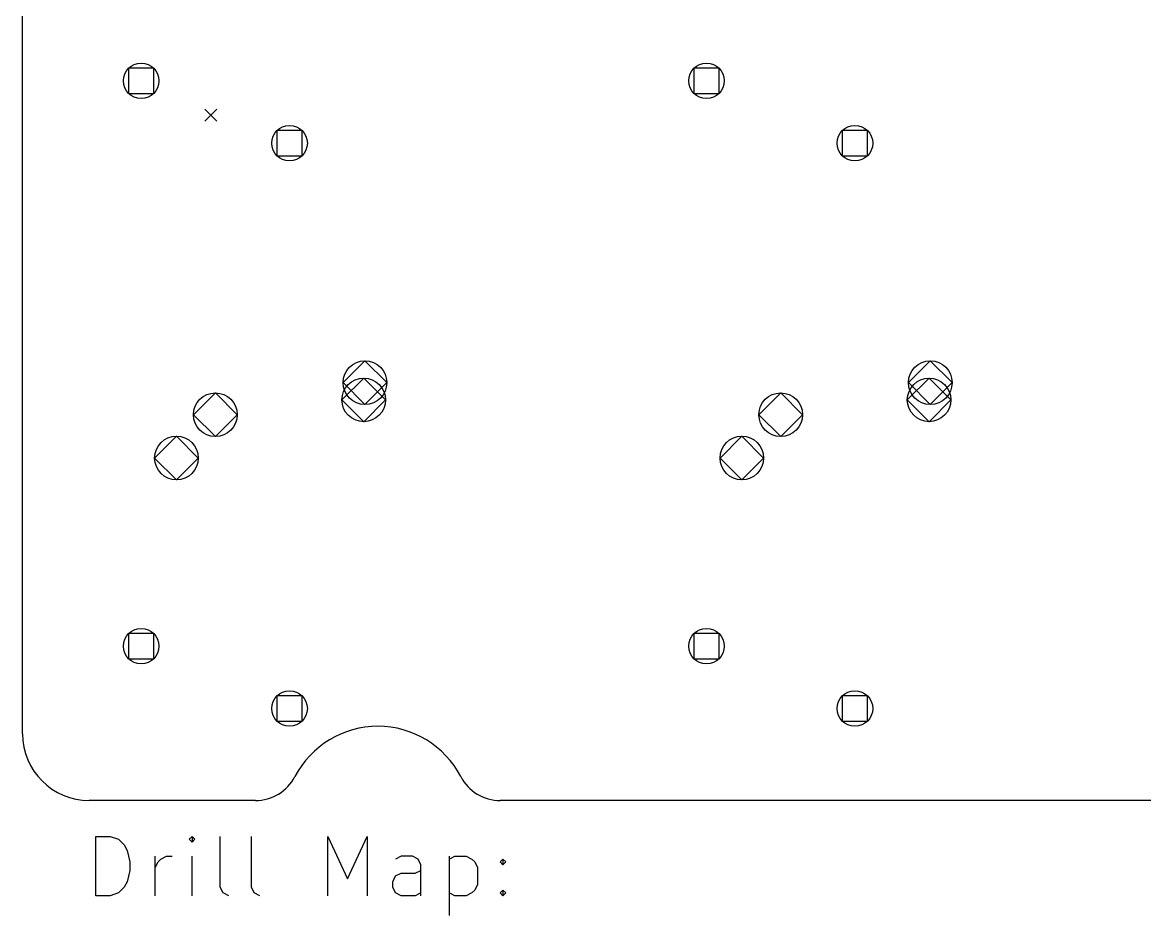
# Model space of a CAD drawing. Extents: x 8 to 295, y -192 to -55.
# Drawn here: x 10.05 to 47.86, y -153.37 to -123.28 of the extents above; entities that cross this region are included whole.
import ezdxf

# ---------------------------------------------------------------- set-up
doc = ezdxf.new("R2010")
doc.units = 0
doc.layers.add('BLACK', color=7, linetype='CONTINUOUS')

msp = doc.modelspace()

# ---------------------------------------------------------------- linework, layer by layer
at = {"layer": 'BLACK', "linetype": 'CONTINUOUS'}
for p, q in [((10.05, -147.244), (10.05, -57.5437)), ((14.4743, -124.82), (13.6257, -124.82)), ((13.6257, -124.82), (13.6257, -125.668)), ((14.4743, -125.668), (14.4743, -124.82)), ((33.5243, -124.82), (32.6758, -124.82)), ((32.6758, -124.82), (32.6758, -125.668)), ((33.5243, -125.668), (33.5243, -124.82)), ((13.6257, -125.668), (14.4743, -125.668)), ((32.6758, -125.668), (33.5243, -125.668)), ((16.2, -126.2), (16.6, -126.6)), ((16.6, -126.2), (16.2, -126.6)), ((19.4743, -126.92), (18.6257, -126.92)), ((18.6257, -126.92), (18.6257, -127.768)), ((19.4743, -127.768), (19.4743, -126.92)), ((38.5243, -126.92), (37.6758, -126.92)), ((37.6758, -126.92), (37.6758, -127.768)), ((38.5243, -127.768), (38.5243, -126.92)), ((18.6257, -127.768), (19.4743, -127.768)), ((37.6758, -127.768), (38.5243, -127.768)), ((21.59, -134.679), (20.855, -135.414)), ((22.325, -135.414), (21.59, -134.679)), ((40.64, -134.679), (39.905, -135.414)), ((41.375, -135.414), (40.64, -134.679)), ((21.55, -135.259), (20.815, -135.994)), ((22.285, -135.994), (21.55, -135.259)), ((40.6, -135.259), (39.865, -135.994)), ((41.335, -135.994), (40.6, -135.259)), ((20.855, -135.414), (21.59, -136.149)), ((21.59, -136.149), (22.325, -135.414)), ((39.905, -135.414), (40.64, -136.149)), ((40.64, -136.149), (41.375, -135.414)), ((16.55, -135.759), (15.815, -136.494)), ((17.285, -136.494), (16.55, -135.759)), ((20.815, -135.994), (21.55, -136.729)), ((21.55, -136.729), (22.285, -135.994)), ((35.6, -135.759), (34.865, -136.494)), ((36.335, -136.494), (35.6, -135.759)), ((39.865, -135.994), (40.6, -136.729)), ((40.6, -136.729), (41.335, -135.994)), ((15.815, -136.494), (16.55, -137.229)), ((16.55, -137.229), (17.285, -136.494)), ((34.865, -136.494), (35.6, -137.229)), ((35.6, -137.229), (36.335, -136.494)), ((15.24, -137.219), (14.505, -137.954)), ((15.975, -137.954), (15.24, -137.219)), ((34.29, -137.219), (33.555, -137.954)), ((35.025, -137.954), (34.29, -137.219)), ((14.505, -137.954), (15.24, -138.689)), ((15.24, -138.689), (15.975, -137.954)), ((33.555, -137.954), (34.29, -138.689)), ((34.29, -138.689), (35.025, -137.954)), ((14.4743, -143.87), (13.6257, -143.87)), ((13.6257, -143.87), (13.6257, -144.718)), ((14.4743, -144.718), (14.4743, -143.87)), ((33.5243, -143.87), (32.6758, -143.87)), ((32.6758, -143.87), (32.6758, -144.718)), ((33.5243, -144.718), (33.5243, -143.87)), ((13.6257, -144.718), (14.4743, -144.718)), ((32.6758, -144.718), (33.5243, -144.718)), ((19.4743, -145.97), (18.6257, -145.97)), ((18.6257, -145.97), (18.6257, -146.818)), ((19.4743, -146.818), (19.4743, -145.97)), ((38.5243, -145.97), (37.6758, -145.97)), ((37.6758, -145.97), (37.6758, -146.818)), ((38.5243, -146.818), (38.5243, -145.97)), ((18.6257, -146.818), (19.4743, -146.818)), ((37.6758, -146.818), (38.5243, -146.818)), ((17.9035, -149.494), (12.3, -149.494)), ((57.7894, -149.494), (26.1497, -149.494)), ((12.5262, -152.705), (12.5262, -150.705)), ((12.5262, -150.705), (13.0024, -150.705)), ((13.0024, -150.705), (13.2881, -150.8)), ((13.2881, -150.8), (13.4786, -150.99)), ((15.7643, -150.705), (15.669, -150.8)), ((15.669, -150.8), (15.7643, -150.895)), ((15.8595, -150.8), (15.7643, -150.705)), ((15.7643, -150.705), (15.7643, -150.895)), ((15.7643, -150.895), (15.8595, -150.8)), ((16.7167, -152.419), (16.7167, -150.705)), ((17.7643, -152.419), (17.7643, -150.705)), ((20.3357, -152.705), (20.3357, -150.705)), ((20.3357, -150.705), (21.0024, -152.133)), ((21.0024, -152.133), (21.669, -150.705)), ((21.669, -150.705), (21.669, -152.705)), ((13.4786, -150.99), (13.5738, -151.181)), ((13.5738, -151.181), (13.669, -151.562)), ((13.669, -151.562), (13.669, -151.848)), ((14.5262, -152.705), (14.5262, -151.371)), ((14.5262, -151.752), (14.6214, -151.562)), ((14.6214, -151.562), (14.7167, -151.467)), ((14.7167, -151.467), (14.9071, -151.371)), ((14.9071, -151.371), (15.0976, -151.371)), ((15.7643, -152.705), (15.7643, -151.371)), ((22.8119, -151.371), (22.6214, -151.467)), ((23.1929, -151.371), (22.8119, -151.371)), ((23.3833, -151.467), (23.1929, -151.371)), ((23.4786, -151.657), (23.3833, -151.467)), ((24.431, -151.371), (24.431, -153.371)), ((24.431, -151.467), (24.6214, -151.371)), ((24.6214, -151.371), (25.0024, -151.371)), ((25.0024, -151.371), (25.1929, -151.467)), ((25.1929, -151.467), (25.2881, -151.562)), ((25.2881, -151.562), (25.3833, -151.752)), ((26.1452, -151.562), (26.2405, -151.467)), ((26.2405, -151.657), (26.1452, -151.562)), ((26.2405, -151.467), (26.3357, -151.562)), ((26.2405, -151.467), (26.2405, -151.657)), ((26.3357, -151.562), (26.2405, -151.657)), ((13.669, -151.848), (13.5738, -152.229)), ((22.6214, -152.038), (22.8119, -151.943)), ((22.8119, -151.943), (23.2881, -151.943)), ((23.2881, -151.943), (23.4786, -151.848)), ((23.4786, -152.705), (23.4786, -151.657)), ((25.3833, -151.752), (25.3833, -152.324)), ((13.5738, -152.229), (13.4786, -152.419)), ((22.5262, -152.229), (22.6214, -152.038)), ((22.5262, -152.419), (22.5262, -152.229)), ((25.3833, -152.324), (25.2881, -152.514)), ((13.0024, -152.705), (12.5262, -152.705)), ((13.2881, -152.61), (13.0024, -152.705)), ((13.4786, -152.419), (13.2881, -152.61)), ((16.8119, -152.61), (16.7167, -152.419)), ((17.0024, -152.705), (16.8119, -152.61)), ((17.8595, -152.61), (17.7643, -152.419)), ((18.05, -152.705), (17.8595, -152.61)), ((22.6214, -152.61), (22.5262, -152.419)), ((22.8119, -152.705), (22.6214, -152.61)), ((23.2881, -152.705), (22.8119, -152.705)), ((23.4786, -152.61), (23.2881, -152.705)), ((24.6214, -152.705), (24.431, -152.61)), ((25.0024, -152.705), (24.6214, -152.705)), ((25.1929, -152.61), (25.0024, -152.705)), ((25.2881, -152.514), (25.1929, -152.61)), ((26.1452, -152.61), (26.2405, -152.514)), ((26.2405, -152.705), (26.1452, -152.61)), ((26.2405, -152.514), (26.3357, -152.61)), ((26.2405, -152.514), (26.2405, -152.705)), ((26.3357, -152.61), (26.2405, -152.705))]:
    msp.add_line(p, q, dxfattribs=at)
at = {"layer": 'BLACK'}
for centre, radius in [((14.05, -125.244), 0.6), ((33.1, -125.244), 0.6), ((19.05, -127.344), 0.6), ((38.1, -127.344), 0.6), ((21.59, -135.414), 0.735), ((40.64, -135.414), 0.735), ((21.55, -135.994), 0.735), ((40.6, -135.994), 0.735), ((16.55, -136.494), 0.735), ((35.6, -136.494), 0.735), ((15.24, -137.954), 0.735), ((34.29, -137.954), 0.735), ((14.05, -144.294), 0.6), ((33.1, -144.294), 0.6), ((19.05, -146.394), 0.6), ((38.1, -146.394), 0.6)]:
    msp.add_circle(centre, radius, dxfattribs=at)
for centre, radius, start, end in [((22.0266, -150.144), 3.15, 27.5399, 152.46), ((12.3, -147.244), 2.25, -180, -90), ((17.9034, -147.994), 1.5, -90, -27.5398), ((26.1497, -147.994), 1.5001, -152.459, -90.0014)]:
    msp.add_arc(centre, radius, start, end, dxfattribs=at)

doc.saveas('drawing.dxf')
